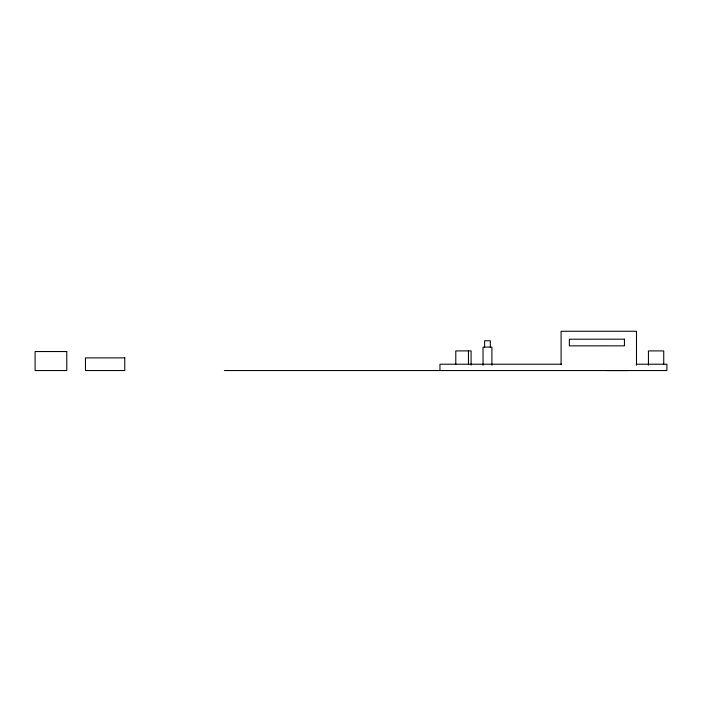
<?xml version="1.0" encoding="UTF-8"?>
<svg xmlns="http://www.w3.org/2000/svg" width="702" height="702" viewBox="0 0 702 702"><rect width="100%" height="100%" fill="white"/><g stroke="black" fill="none" stroke-linecap="round" stroke-linejoin="round"><path stroke-width="1.05" d="M561.644 364.215L439.952 364.215L439.952 370.551M636.205 364.215L666.9 364.215L666.9 370.551L224.377 370.551M663.732 364.215L663.732 350.903L648.437 350.903L648.437 365.093M636.486 365.224L636.486 331.265L561.091 331.265L561.091 364.215M627.614 370.551L606.528 370.551M491.9 365.224L491.9 347.104L483.037 347.104L483.037 365.224M490.321 347.104L490.321 340.768L484.617 340.768L484.617 347.104M471.086 365.093L471.086 350.903L455.791 350.903L455.791 364.215M468.462 350.903L468.462 364.215M624.447 339.189L624.447 345.84L569.331 345.867L569.375 339.215L624.447 339.189M66.778 351.544L35.1 351.544L35.1 370.551L66.778 370.551L66.778 351.544M124.763 357.88L85.477 357.88L85.477 370.551L124.763 370.551L124.763 357.88"/></g></svg>
